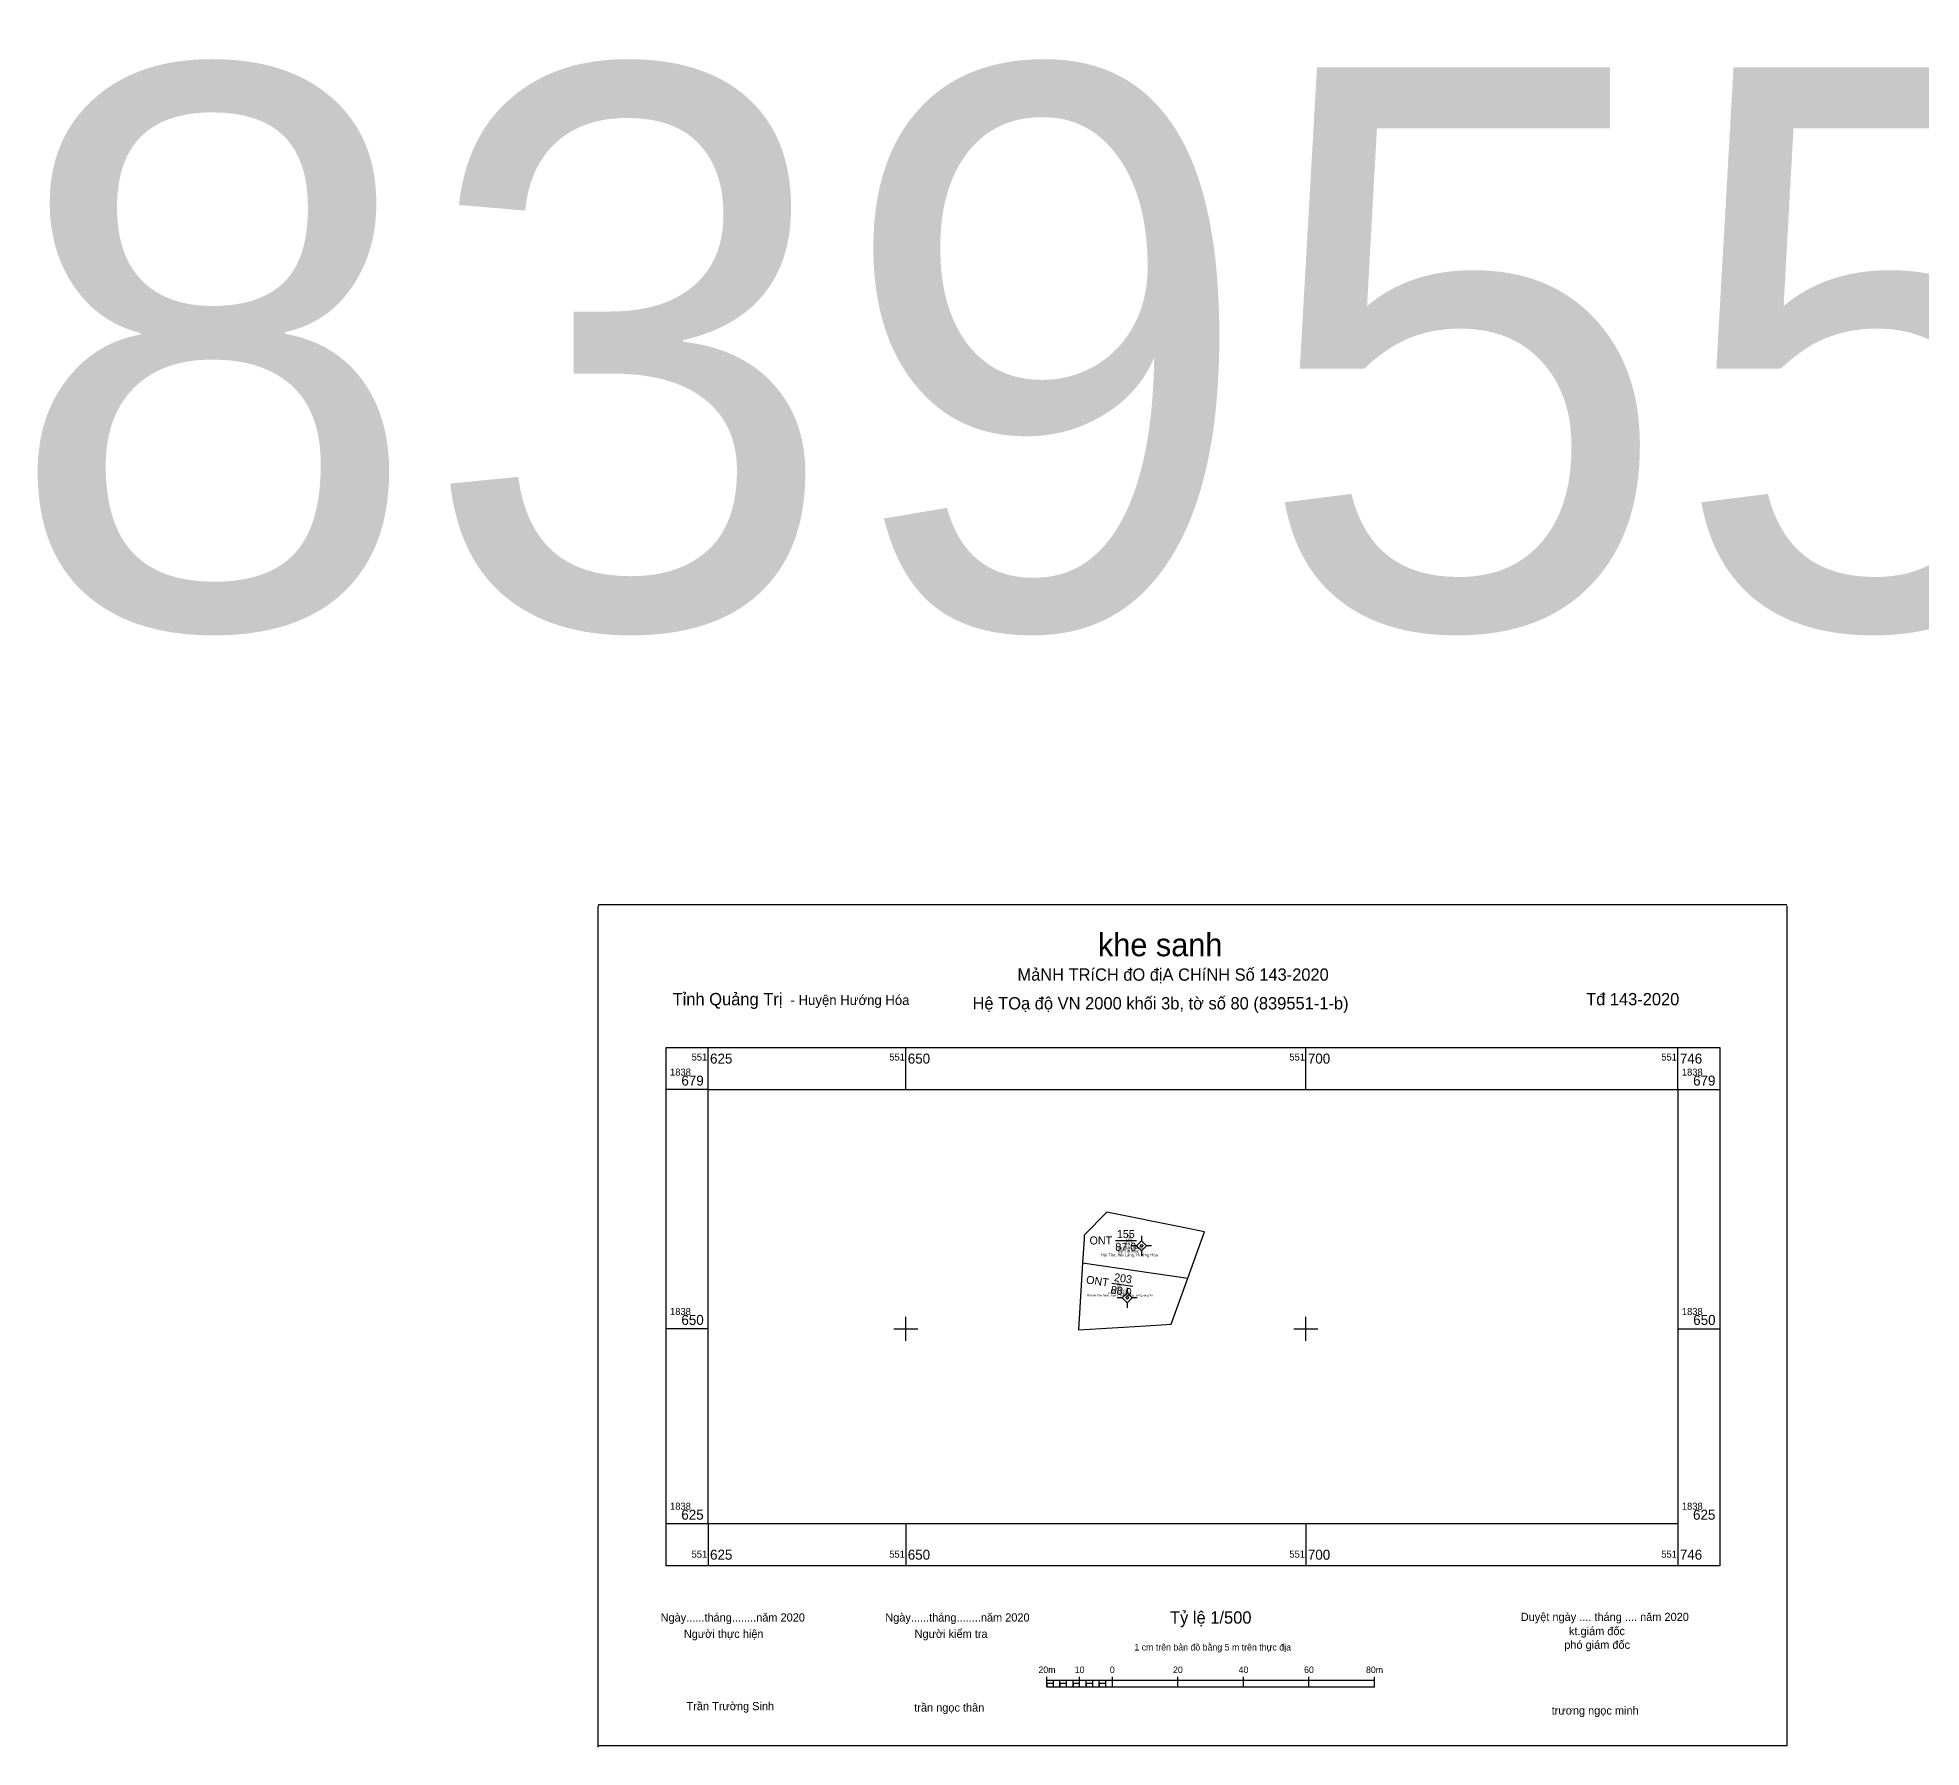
# Model space of a CAD drawing. Extents: x 551542 to 552012, y 1838598 to 1838811.
# Drawn here: x 551541.5 to 551776.9, y 1838597.7 to 1838811.4 of the extents above; entities that cross this region are included whole.
import ezdxf

# ---------------------------------------------------------------- set-up
doc = ezdxf.new("R2010")
doc.units = 0
for name, color, linetype in [('Level 10', 7, 'Continuous'), ('Level 11', 7, 'Continuous'), ('Level 13', 7, 'Continuous'), ('Level 16', 7, 'Continuous'), ('Level 2', 7, 'Continuous'), ('Level 4', 7, 'Continuous'), ('Level 55', 7, 'Continuous'), ('Level 61', 7, 'Continuous'), ('Level 63', 7, 'Continuous')]:
    doc.layers.add(name, color=color, linetype=linetype)

msp = doc.modelspace()

# ---------------------------------------------------------------- linework, layer by layer
at = {"layer": 'Level 10'}
msp.add_line((551672.1, 1838658.27), (551685.25, 1838656.36), dxfattribs=at)
for points in [[(551685.25, 1838656.36), (551687.32, 1838662.13), (551684.89, 1838662.62), (551675.14, 1838664.6), (551672.31, 1838661.72), (551672.28, 1838661.26), (551672.1, 1838658.27)], [(551672.1, 1838658.27), (551671.6, 1838649.88), (551680.01, 1838650.4), (551683.17, 1838650.6), (551685.25, 1838656.36)]]:
    msp.add_lwpolyline(points, dxfattribs=at)
at = {"layer": 'Level 11'}
for p, q in [((551679.47, 1838661.02), (551678.85, 1838660.4)), ((551679.47, 1838661.65), (551679.47, 1838661.02)), ((551680.1, 1838660.4), (551679.47, 1838661.02)), ((551678.85, 1838660.4), (551678.22, 1838660.4)), ((551678.85, 1838660.4), (551679.47, 1838659.77)), ((551679.47, 1838659.77), (551680.1, 1838660.4)), ((551679.47, 1838659.77), (551679.47, 1838659.15)), ((551680.72, 1838660.4), (551680.1, 1838660.4)), ((551677.05, 1838653.89), (551676.43, 1838653.89)), ((551677.68, 1838654.52), (551677.05, 1838653.89)), ((551677.05, 1838653.89), (551677.68, 1838653.27)), ((551677.68, 1838655.14), (551677.68, 1838654.52)), ((551678.3, 1838653.89), (551677.68, 1838654.52)), ((551677.68, 1838653.27), (551678.3, 1838653.89)), ((551678.93, 1838653.89), (551678.3, 1838653.89)), ((551677.68, 1838653.27), (551677.68, 1838652.64))]:
    msp.add_line(p, q, dxfattribs=at)
for centre in [(551679.47, 1838660.4), (551677.68, 1838653.89)]:
    msp.add_circle(centre, 0.15, dxfattribs=at)
at = {"layer": 'Level 13'}
for p, q in [((551676.19, 1838661.06), (551678.84, 1838661.06)), ((551675.75, 1838655.72), (551678.37, 1838655.34))]:
    msp.add_line(p, q, dxfattribs=at)
at = {"layer": 'Level 2'}
for p, q in [((551611.57, 1838702.7), (551611.62, 1838703.04)), ((551611.62, 1838703.04), (551760.12, 1838703.04)), ((551611.57, 1838597.7), (551611.57, 1838702.7)), ((551760.12, 1838702.88), (551760.12, 1838597.88)), ((551667.63, 1838605.26), (551667.63, 1838606.49)), ((551671.72, 1838605.26), (551671.72, 1838606.49)), ((551675.82, 1838605.26), (551675.82, 1838606.49)), ((551684.01, 1838605.26), (551684.01, 1838606.49)), ((551692.2, 1838605.26), (551692.2, 1838606.49)), ((551700.39, 1838605.26), (551700.39, 1838606.49)), ((551708.58, 1838605.26), (551708.58, 1838606.49)), ((551667.63, 1838606.08), (551708.58, 1838606.08)), ((551667.63, 1838605.26), (551708.58, 1838605.26)), ((551668.45, 1838605.26), (551668.45, 1838606.08)), ((551669.27, 1838605.26), (551669.27, 1838606.08)), ((551670.09, 1838605.26), (551670.09, 1838606.08)), ((551670.9, 1838605.26), (551670.9, 1838606.08)), ((551672.54, 1838605.26), (551672.54, 1838606.08)), ((551673.36, 1838605.26), (551673.36, 1838606.08)), ((551674.18, 1838605.26), (551674.18, 1838606.08)), ((551675, 1838605.26), (551675, 1838606.08)), ((551760.12, 1838597.88), (551611.62, 1838597.88))]:
    msp.add_line(p, q, dxfattribs=at)
for points in [[(551667.63, 1838605.26), (551668.45, 1838605.26), (551668.45, 1838605.67), (551667.63, 1838605.67)], [(551669.27, 1838605.26), (551670.09, 1838605.26), (551670.09, 1838605.67), (551669.27, 1838605.67)], [(551670.9, 1838605.26), (551671.72, 1838605.26), (551671.72, 1838605.67), (551670.9, 1838605.67)], [(551672.54, 1838605.26), (551673.36, 1838605.26), (551673.36, 1838605.67), (551672.54, 1838605.67)], [(551674.18, 1838605.26), (551675, 1838605.26), (551675, 1838605.67), (551674.18, 1838605.67)]]:
    msp.add_lwpolyline(points, close=True, dxfattribs=at)
at = {"layer": 'Level 61'}
msp.add_line((551680.01, 1838650.4), (551683.17, 1838650.6), dxfattribs=at)
at = {"layer": 'Level 63'}
for p, q in [((551625.29, 1838679.92), (551625.29, 1838685.17)), ((551650, 1838679.92), (551650, 1838685.17)), ((551700, 1838679.92), (551700, 1838685.17)), ((551746.49, 1838679.92), (551746.49, 1838685.17)), ((551625.29, 1838679.92), (551620.04, 1838679.92)), ((551746.49, 1838679.92), (551751.74, 1838679.92)), ((551650, 1838648.5), (551650, 1838651.5)), ((551700, 1838648.5), (551700, 1838651.5)), ((551625.29, 1838650), (551620.04, 1838650)), ((551648.5, 1838650), (551651.5, 1838650)), ((551698.5, 1838650), (551701.5, 1838650)), ((551746.49, 1838650), (551751.74, 1838650)), ((551625.29, 1838625.65), (551620.04, 1838625.65)), ((551625.29, 1838625.65), (551625.29, 1838620.4)), ((551650, 1838625.65), (551650, 1838620.4)), ((551700, 1838625.65), (551700, 1838620.4)), ((551746.49, 1838625.65), (551746.49, 1838620.4))]:
    msp.add_line(p, q, dxfattribs=at)
for points in [[(551620.04, 1838685.17), (551751.74, 1838685.17), (551751.74, 1838620.4), (551620.04, 1838620.4), (551620.04, 1838685.17)], [(551625.29, 1838679.92), (551746.49, 1838679.92), (551746.49, 1838625.65), (551625.29, 1838625.65), (551625.29, 1838679.92)]]:
    msp.add_lwpolyline(points, dxfattribs=at)

# ---------------------------------------------------------------- texts
at = {"layer": 'Level 13'}
for s, rotation, p in [('155', 360, (551676.38, 1838661.36)), ('203', 351.7357, (551675.98, 1838655.99))]:
    msp.add_text(s, height=1, rotation=rotation, dxfattribs=at).set_placement(p)
at = {"layer": 'Level 16'}
for s, height, p in [('ONT', 0.372, (551677.31, 1838660.46)), ('155', 0.372, (551677.48, 1838660.92)), ('80', 0.372, (551677.61, 1838661.39)), ('Hải Tân, Hải Lăng, Hướng Hóa', 0.3721, (551674.38, 1838659.06)), ('Trần Bá Quảng', 0.3721, (551676.18, 1838659.99)), ('Đỗ Thị Móc', 0.372, (551676.52, 1838659.53)), ('80', 0.249, (551676.46, 1838655.63)), ('Thị trấn Khe Sanh, huyện Hướng Hóa, tỉnh Quảng Trị', 0.2493, (551672.64, 1838654.07)), ('Trương Thị Mỹ Linh', 0.2493, (551675.08, 1838654.38)), ('Bùi Từ Mạnh', 0.2493, (551675.63, 1838654.7)), ('ONT', 0.249, (551676.26, 1838655.01)), ('203', 0.249, (551676.37, 1838655.32))]:
    msp.add_text(s, height=height, dxfattribs=at).set_placement(p)
at = {"layer": 'Level 2'}
for s, height, p in [('khe sanh', 2.865, (551674.02, 1838696.59)), ('MảNH TRíCH đO địA CHíNH Số 143-2020', 1.535, (551663.96, 1838693.53)), ('Tỉnh Quảng Trị ', 1.5391, (551620.86, 1838690.46)), ('- Huyện Hướng Hóa', 1.228, (551635.6, 1838690.5)), ('Hệ TOạ độ VN 2000 khối 3b, tờ số 80 (839551-1-b)', 1.5391, (551658.34, 1838689.94)), (' Tđ 143-2020', 1.535, (551734.46, 1838690.46)), ('Ngày......tháng........năm 2020', 1.0236, (551619.36, 1838613.42)), ('Ngày......tháng........năm 2020', 1.0236, (551647.44, 1838613.42)), ('Tỷ lệ 1/500', 1.54, (551683.02, 1838613.16)), ('Duyệt ngày .... tháng .... năm 2020', 1.0236, (551726.86, 1838613.49)), ('Người thực hiện', 1.0236, (551622.26, 1838611.38)), ('Người kiểm tra', 1.0236, (551651.1, 1838611.38)), ('phó giám đốc', 1.0236, (551732.3, 1838610.01)), ('kt.giám đốc', 1.0236, (551732.88, 1838611.72)), ('1 cm trên bản đồ bằng 5 m trên thực địa', 0.82, (551678.57, 1838609.8)), ('20m', 0.819, (551666.58, 1838606.98)), ('10', 0.819, (551671.12, 1838606.98)), ('0', 0.819, (551675.5, 1838606.98)), ('20', 0.819, (551683.4, 1838606.98)), ('40', 0.819, (551691.6, 1838606.98)), ('60', 0.819, (551699.78, 1838606.98)), ('80m', 0.819, (551707.52, 1838606.98)), ('Trần Trường Sinh', 1.0236, (551622.6, 1838602.34)), ('trần ngọc thân', 1.0236, (551651.06, 1838602.16)), ('trương ngọc minh', 1.0236, (551730.72, 1838601.79))]:
    msp.add_text(s, height=height, dxfattribs=at).set_placement(p)
for rotation, p in [(360, (551672.97, 1838660.56)), (351.7357, (551672.49, 1838655.69))]:
    msp.add_text('ONT', height=1, rotation=rotation, dxfattribs=at).set_placement(p)
at = {"layer": 'Level 4'}
for s, rotation, p in [('87,0', 360, (551676.19, 1838659.76)), ('88,0', 351.7357, (551675.56, 1838654.43))]:
    msp.add_text(s, height=1, rotation=rotation, dxfattribs=at).set_placement(p)
at = {"layer": 'Level 55'}
msp.add_text('839551-1-b', height=70, dxfattribs=at).set_placement((551537.44, 1838737.69))
at = {"layer": 'Level 63'}
for s, height, p in [('551', 0.875, (551623.23, 1838683.55)), ('625', 1.25, (551625.54, 1838683.17)), ('551', 0.875, (551647.94, 1838683.55)), ('650', 1.25, (551650.25, 1838683.17)), ('551', 0.875, (551697.94, 1838683.55)), ('700', 1.25, (551700.25, 1838683.17)), ('551', 0.875, (551744.42, 1838683.55)), ('746', 1.25, (551746.74, 1838683.17)), ('1838', 0.875, (551620.54, 1838681.67)), ('1838', 0.875, (551746.99, 1838681.67)), ('679', 1.25, (551621.96, 1838680.42)), ('679', 1.25, (551748.4, 1838680.42)), ('1838', 0.875, (551620.54, 1838651.75)), ('650', 1.25, (551621.96, 1838650.5)), ('1838', 0.875, (551746.99, 1838651.75)), ('650', 1.25, (551748.41, 1838650.5)), ('1838', 0.875, (551620.54, 1838627.4)), ('1838', 0.875, (551746.99, 1838627.4)), ('625', 1.25, (551621.95, 1838626.15)), ('625', 1.25, (551748.39, 1838626.15)), ('551', 0.875, (551623.23, 1838621.4)), ('625', 1.25, (551625.54, 1838621.15)), ('551', 0.875, (551647.94, 1838621.4)), ('650', 1.25, (551650.25, 1838621.15)), ('551', 0.875, (551697.94, 1838621.4)), ('700', 1.25, (551700.25, 1838621.15)), ('551', 0.875, (551744.42, 1838621.4)), ('746', 1.25, (551746.74, 1838621.15))]:
    msp.add_text(s, height=height, dxfattribs=at).set_placement(p)

doc.saveas('drawing.dxf')
